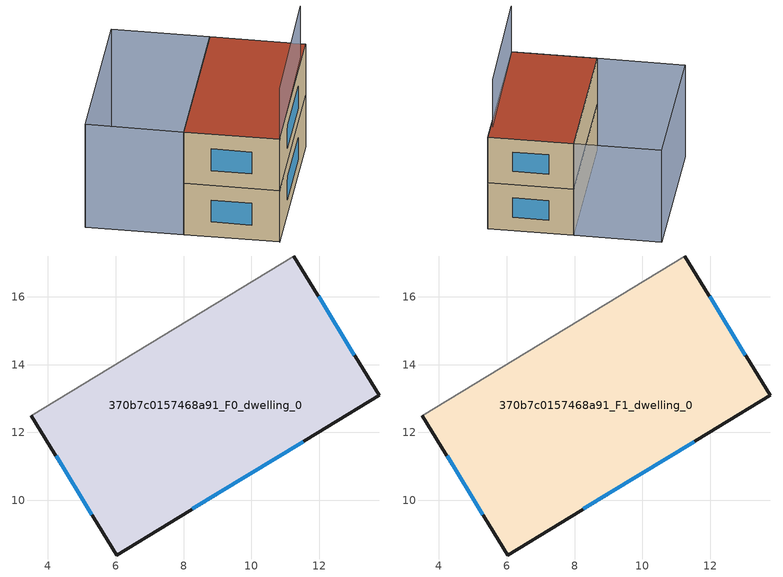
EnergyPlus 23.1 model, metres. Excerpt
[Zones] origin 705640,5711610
370b7c0157468a91_F0_dwelling_0
 floor ground (EU_floor_Construction): 11.25,17.2 13.76,13.09 6.03,8.39 3.52,12.5 z0
 wall outside (EU_wall_Construction): 3.52,12.5 6.03,8.39 13.76,13.09 11.25,17.2 z0:3
 wall adiabatic (EU_wall_Construction): 11.25,17.2 3.52,12.5 z0:3
 window (EU_Window_Construction): 13.04,14.28 11.98,16.01 / 8.26,9.75 11.53,11.73 / 4.24,11.31 5.3,9.58 z0.87:2.13
370b7c0157468a91_F1_dwelling_0
 floor to 370b7c0157468a91_F0_dwelling_0 (EU_floor_Construction): 11.25,17.2 13.76,13.09 6.03,8.39 3.52,12.5 z3
 wall outside (EU_wall_Construction): 3.52,12.5 6.03,8.39 13.76,13.09 11.25,17.2 z3:6
 wall adiabatic (EU_wall_Construction): 11.25,17.2 3.52,12.5 z3:6
 window (EU_Window_Construction): 13.04,14.28 11.98,16.01 / 8.26,9.75 11.53,11.73 / 4.24,11.31 5.3,9.58 z3.87:5.13
 roof outside (EU_roof_Construction): 13.76,13.09 11.25,17.2 3.52,12.5 6.03,8.39 z6
shading: 6.03,8.39 12.62,12.51 z0:9; 11.25,17.2 3.52,12.5 / 3.52,12.5 0.95,16.72 / 0.95,16.72 8.69,21.42 / 8.69,21.42 11.25,17.2 z0:6
[Building]
EU S2 Campaign: North Axis=0; Terrain=City; Solar Distribution=FullExterior
[Site:Location]
London: Latitude=51.5; Longitude=-0.5; Time Zone=0; Elevation=25
[SizingPeriod:WeatherFileDays]
AnnualSizingPeriod: Begin Month=1; Begin Day of Month=1; End Month=12; End Day of Month=31; Day of Week for Start Day=Monday; Use Weather File Daylight Saving Period=No; Use Weather File Rain and Snow Indicators=No
[MATERIAL]
EU_InternalMass_Material: Roughness=MediumRough; Thickness=0.1; Conductivity=1; Density=1800; Specific Heat=900; Thermal Absorptance=0.9; Solar Absorptance=0.7; Visible Absorptance=0.7
[MATERIAL:NOMASS] Roughness=MediumRough; Thermal Absorptance=0.9; Solar Absorptance=0.7; Visible Absorptance=0.7
Name | Thermal Resistance
EU_wall_NoMass | 0.724719
EU_roof_NoMass | 2.98947
EU_floor_NoMass | 2.39157
[WINDOWMATERIAL:SIMPLEGLAZINGSYSTEM]
EU_Window_SimpleGlazing: UFactor=2.63425; Solar Heat Gain Coefficient=0.76; Visible Transmittance=0.76
[CONSTRUCTION]
EU_wall_Construction: EU_wall_NoMass
EU_roof_Construction: EU_roof_NoMass
EU_floor_Construction: EU_floor_NoMass
EU_Window_Construction: EU_Window_SimpleGlazing
EU_InternalMass_Construction: EU_InternalMass_Material
[ZONE] Type=1; Multiplier=1; Ceiling Height=autocalculate; Volume=130.717; Floor Area=autocalculate; Part of Total Floor Area=Yes
370b7c0157468a91_F0_dwelling_0; 370b7c0157468a91_F1_dwelling_0
[INTERNALMASS] Construction=EU_InternalMass_Construction; Surface Area=43.5721
Name | Zone or ZoneList
370b7c0157468a91_F0_dwelling_0_EU_InternalMass | 370b7c0157468a91_F0_dwelling_0
370b7c0157468a91_F1_dwelling_0_EU_InternalMass | 370b7c0157468a91_F1_dwelling_0
[OTHEREQUIPMENT] Fuel Type=Electricity; Design Level Calculation Method=Watts/Area; Power per Zone Floor Area=1; Fraction Latent=0; Fraction Radiant=0; Fraction Lost=0; Carbon Dioxide Generation Rate=0; EndUse Subcategory=EU_Step8_InternalGains
Name | Zone or ZoneList or Space or SpaceList | Schedule
EU_Step8_InternalGain_370b7c0157468a91_F0_dwelling_0_f000 | 370b7c0157468a91_F0_dwelling_0 | EU_Step8_GainSchedule_370b7c0157468a91_F0_dwelling_0_f000
EU_Step8_InternalGain_370b7c0157468a91_F1_dwelling_0_f000 | 370b7c0157468a91_F1_dwelling_0 | EU_Step8_GainSchedule_370b7c0157468a91_F1_dwelling_0_f000
[ZONEVENTILATION:DESIGNFLOWRATE] Schedule=EU_AlwaysOn; Design Flow Rate Calculation Method=AirChanges/Hour; Air Changes per Hour=0.418135; Ventilation Type=Natural; Fan Pressure Rise=0; Fan Total Efficiency=1; Constant Term Coefficient=1; Temperature Term Coefficient=0; Velocity Term Coefficient=0; Velocity Squared Term Coefficient=0; Minimum Indoor Temperature=-100; Maximum Indoor Temperature=100; Delta Temperature=-100; Minimum Outdoor Temperature=-100; Maximum Outdoor Temperature=100; Maximum Wind Speed=40
Name | Zone or ZoneList or Space or SpaceList
EU_ConstantAir_370b7c0157468a91_F0_dwelling_0 | 370b7c0157468a91_F0_dwelling_0
EU_ConstantAir_370b7c0157468a91_F1_dwelling_0 | 370b7c0157468a91_F1_dwelling_0
[HVACTEMPLATE:THERMOSTAT] Constant Heating Setpoint=20; Constant Cooling Setpoint=50
EU_HeatOnly_370b7c0157468a91_F0_dwelling_0; EU_HeatOnly_370b7c0157468a91_F1_dwelling_0
[HVACTEMPLATE:ZONE:IDEALLOADSAIRSYSTEM] System Availability Schedule=EU_AlwaysOn; Maximum Heating Supply Air Temperature=50; Minimum Cooling Supply Air Temperature=13; Maximum Heating Supply Air Humidity Ratio=0.0156; Minimum Cooling Supply Air Humidity Ratio=0.0077; Heating Limit=NoLimit; Cooling Limit=NoLimit; Heating Availability Schedule=EU_AlwaysOn; Cooling Availability Schedule=EU_CoolingOff; Dehumidification Control Type=ConstantSensibleHeatRatio; Cooling Sensible Heat Ratio=0.7; Dehumidification Setpoint=60; Humidification Control Type=None; Humidification Setpoint=30; Outdoor Air Method=None; Outdoor Air Flow Rate per Person=0.00944; Outdoor Air Flow Rate per Zone Floor Area=0; Outdoor Air Flow Rate per Zone=0; Demand Controlled Ventilation Type=None; Outdoor Air Economizer Type=NoEconomizer; Heat Recovery Type=None; Sensible Heat Recovery Effectiveness=0.7; Latent Heat Recovery Effectiveness=0.65
Name | Template Thermostat
370b7c0157468a91_F0_dwelling_0 | EU_HeatOnly_370b7c0157468a91_F0_dwelling_0
370b7c0157468a91_F1_dwelling_0 | EU_HeatOnly_370b7c0157468a91_F1_dwelling_0
[SIZING:ZONE] Zone Cooling Design Supply Air Temperature Input Method=SupplyAirTemperature; Zone Cooling Design Supply Air Temperature=13; Zone Heating Design Supply Air Temperature Input Method=SupplyAirTemperature; Zone Heating Design Supply Air Temperature=50; Zone Cooling Design Supply Air Humidity Ratio=0.008; Zone Heating Design Supply Air Humidity Ratio=0.008; Cooling Design Air Flow Method=DesignDay; Cooling Design Air Flow Rate=0; Cooling Minimum Air Flow per Zone Floor Area=0.000762; Cooling Minimum Air Flow=0; Cooling Minimum Air Flow Fraction=0.2; Heating Design Air Flow Method=DesignDay; Heating Design Air Flow Rate=0; Heating Maximum Air Flow per Zone Floor Area=0.002032; Heating Maximum Air Flow=0.141576; Heating Maximum Air Flow Fraction=0.3; Account for Dedicated Outdoor Air System=No; Dedicated Outdoor Air System Control Strategy=NeutralSupplyAir; Dedicated Outdoor Air Low Setpoint Temperature for Design=autosize; Dedicated Outdoor Air High Setpoint Temperature for Design=autosize; Zone Load Sizing Method=Sensible Load Only No Latent Load; Zone Latent Cooling Design Supply Air Humidity Ratio Input Method=HumidityRatioDifference; Zone Cooling Design Supply Air Humidity Ratio Difference=0.005; Zone Latent Heating Design Supply Air Humidity Ratio Input Method=HumidityRatioDifference; Zone Humidification Design Supply Air Humidity Ratio Difference=0.005
370b7c0157468a91_F0_dwelling_0; 370b7c0157468a91_F1_dwelling_0
[SCHEDULE:CONSTANT]
Name | Hourly Value
EU_AlwaysOn | 1
EU_CoolingOff | 0
[SCHEDULE:FILE] Column Number=1; Rows to Skip at Top=0; Number of Hours of Data=8760; Column Separator=Comma; Interpolate to Timestep=No; Minutes per Item=60; Adjust Schedule for Daylight Savings=Yes
Name | File
EU_Step8_GainSchedule_370b7c0157468a91_F0_dwelling_0_f000 | ../../schedules/370b7c0157468a91/370b7c0157468a91_F0_dwelling_0_f000_gain.csv
EU_Step8_GainSchedule_370b7c0157468a91_F1_dwelling_0_f000 | ../../schedules/370b7c0157468a91/370b7c0157468a91_F1_dwelling_0_f000_gain.csv
